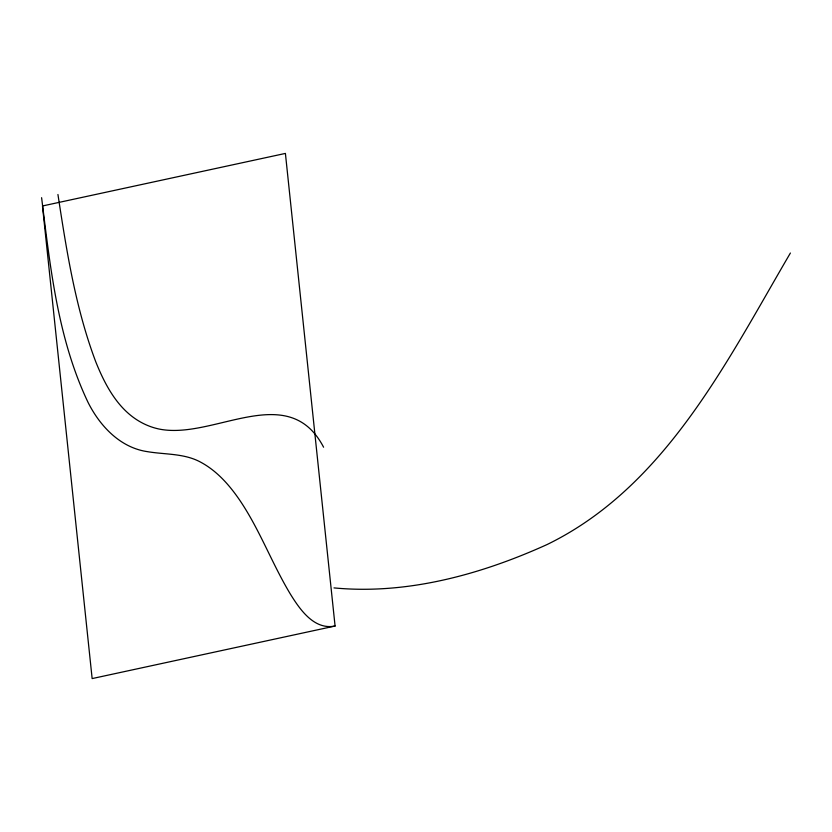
<?xml version="1.0" encoding="UTF-8"?>
<svg xmlns="http://www.w3.org/2000/svg" width="832" height="832" viewBox="0 0 832 832"><rect width="100%" height="100%" fill="white"/><g stroke="black" fill="none" stroke-linecap="round" stroke-linejoin="round"><path stroke-width="1.25" d="M790.4 253.022C726.97 361.223 665.361 486.949 547.009 544.575C480.854 574.527 407.087 594.88 333.986 587.902M335.078 626.028L92.144 678.579L42.474 205.972L285.407 153.421L335.078 626.028C314.184 630.23 300.05 609.669 290.514 594.329C272.085 563.826 259.854 529.932 239.834 500.344C229.611 485.368 217.266 471.224 201.157 462.436C184.714 453.211 165.402 454.698 147.399 451.651C120.151 447.678 99.913 426.015 88.067 402.428C57.647 338.614 50.284 266.978 41.6 197.683M323.586 447.21C288.007 379.101 212.898 440.721 158.382 428.886A91.759 76.783 -80.2 0 1 142.366 423.01C118.602 410.675 105.342 385.674 95.763 361.795C75.494 308.09 66.612 250.973 57.938 194.49"/></g></svg>
